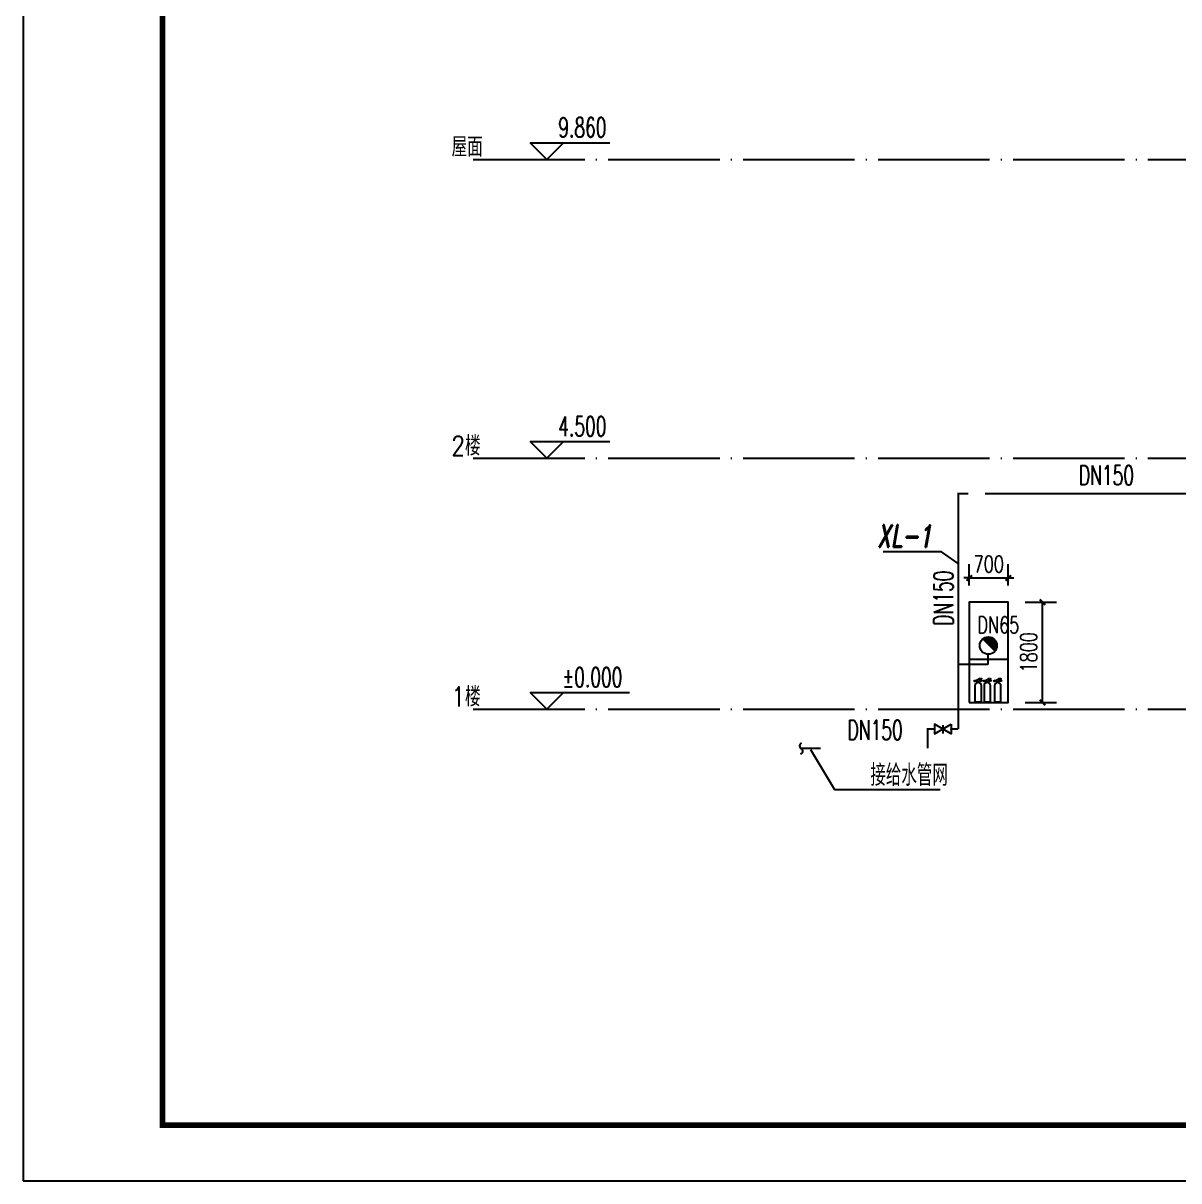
# Model space of a CAD drawing. Extents: x 8254 to 366479, y -216343 to -120021.
# Drawn here: x 96621 to 106982, y -199891 to -189510 of the extents above; entities that cross this region are included whole.
import ezdxf
from ezdxf.enums import TextEntityAlignment as Align

# ---------------------------------------------------------------- set-up
doc = ezdxf.new("R2010")
doc.units = 0
doc.header["$LTSCALE"] = 500
doc.header["$MEASUREMENT"] = 0
doc.linetypes.add('ACAD_ISO06W100', pattern=[37.5, 24, -3, 0.5, -3, 0.5, -3, 0.5, -3])
doc.linetypes.add('DOTE', pattern=[2.4200000000000004, 2, -0.2, 0.02, -0.2])
doc.layers.get('0').update_dxf_attribs({"linetype": 'CONTINUOUS'})
doc.layers.get('Defpoints').update_dxf_attribs({"linetype": 'CONTINUOUS'})
for name, color, linetype in [('DIM_给水', 3, 'CONTINUOUS'), ('EQUIP_管件', 7, 'CONTINUOUS'), ('GPSCOMMON', 31, 'CONTINUOUS'), ('HY_PMGX_X', 5, 'ACAD_ISO06W100'), ('PIPE-消防', 1, 'TG_X'), ('TEXT_消防', 7, 'CONTINUOUS'), ('TWT', 7, 'CONTINUOUS'), ('TWT_DIM', 3, 'CONTINUOUS'), ('TWT_ELEV', 3, 'CONTINUOUS'), ('TWT_TEXT', 7, 'CONTINUOUS'), ('TWT_TITLE', 7, 'CONTINUOUS'), ('VALVE_消防', 7, 'CONTINUOUS'), ('VPIPE_DIM', 3, 'CONTINUOUS')]:
    doc.layers.add(name, color=color, linetype=linetype)
doc.styles.add('_TCH_DIM_T3', font='SIMPLEX', dxfattribs={"width": 0.7058823529411765, "bigfont": 'GBCBIG'})
doc.styles.add('_TWT_DIM', font='SIMPLEX', dxfattribs={"width": 0.8, "height": 3.5, "bigfont": 'HZTXT'})
doc.styles.add('_TWT_DIM_ELE', font='SIMPLEX', dxfattribs={"width": 0.8, "height": 3.5, "bigfont": 'HZTXT'})
doc.styles.add('_TWT_PIPEDN', font='SIMPLEX', dxfattribs={"width": 0.8, "height": 3.5, "bigfont": 'HZTXT'})
doc.styles.add('gpshz', font='romand.shx', dxfattribs={"width": 0.7, "bigfont": 'shzfs.shx'})
doc.styles.add('gpsxw', font='romand.shx', dxfattribs={"width": 0.7, "bigfont": 'shzfs.shx'})
doc.styles.get("Standard").update_dxf_attribs({"font": 'GBENOR', "bigfont": 'GBCBIG'})
doc.styles.add('TG_LINETYPE', font='SIMPLEX', dxfattribs={"width": 0.8, "height": 3, "bigfont": 'HZTXT'})
doc.linetypes.add('TG_X', pattern='A,2,-0.3,["X",TG_LINETYPE,S=0.1,R=0,X=-0.23,Y=-0.15],0', length=2.3)
doc.dimstyles.new('_TWT_ARCH&&50', dxfattribs={"dimtxt": 148.75, "dimasz": 50, "dimexe": 125, "dimexo": 150, "dimgap": 50, "dimtad": 1, "dimdec": 0, "dimzin": 0, "dimdsep": 46, "dimtxsty": '_TCH_DIM_T3', "dimblk": 'ARCHTICK', "dimcen": 0.09, "dimclrt": 7, "dimazin": 2, "dimtfac": 1, "dimtdec": 0, "dimtix": 1, "dimtmove": 2, "dimatfit": 3, "dimfxl": 0, "dimtolj": 1, "dimtzin": 0, "dimarcsym": 0})

# ---------------------------------------------------------------- blocks, each defined once
blk = doc.blocks.new('A$C15C232B9')
at = {"layer": 'GPSCOMMON'}
for p, q in [((54.41852307453519, 399.825345626683), (54.41852307453519, 381.6019850437588)), ((88.84550282143755, 400.1589322909422), (88.84550282146665, 381.4993466403394))]:
    blk.add_line(p, q, dxfattribs=at)
blk.add_lwpolyline([(0, 432.8734912055079), (46.44680481334217, 423.7626072522253), (46.44680481334217, 416.6159853413701), (0, 407.0101025123149)], close=True, dxfattribs=at)
blk.add_lwpolyline([(6.811100338585675, 319.250069555128), (6.811100338585675, 2.328306436538696e-10), (136.0814475025982, 2.328306436538696e-10), (136.0814475025982, 319.250069555128)], dxfattribs=at)
blk.add_circle((71.44627392056282, 419.160872067092), 25.76444995729253, dxfattribs=at)
for centre, radius, start, end in [((71.44627392059192, 319.250069555128), 64.63517358200625, 2.579905893993555e-11, 180), ((114.2981177017209, 388.2003478021652), 72.30408363129597, 59.92237955411349, 128.4308464222879), ((131.8536409961816, 376.1928277672851), 76.87990965979714, 75.93671592210605, 124.9305756535728), ((121.1474373748642, 527.376480434672), 104.4088199055222, 256.229728874948, 291.4401353834854), ((111.2972575248277, 491.0735403275175), 77.536276713394, 261.41490060496, 308.2616506088529)]:
    blk.add_arc(centre, radius, start, end, dxfattribs=at)
blk = doc.blocks.new('A$C3DC44B63')
at = {"const_width": 150, "elevation": 10700.00100000019}
blk.add_lwpolyline([(593.5711938419845, 1068.34683460556, 0.9999999999999997), (487.5051766631659, 1174.412851784378, 8.922780724558005e-08), (487.1874036786612, 1174.093163196929)], format="xyb", dxfattribs=at)
blk.add_circle((540.5381852525752, 1121.379843194969, 10700.00100000014), 154.3571651788989)
at = {"layer": 'GPSCOMMON'}
blk.add_line((198.3383370616939, 881, 42251.97934595592), (898.3383370616939, 881, 42251.97934595592), dxfattribs=at)
at = {"layer": 'GPSCOMMON', "elevation": 42251.97934595597}
blk.add_lwpolyline([(198.3383370616939, 101), (898.3383370616939, 101), (898.3383370616939, 1901), (198.3383370616939, 1901)], close=True, dxfattribs=at)
at = {"layer": 'HY_PMGX_X', "color": 1, "ltscale": 0.05}
for p, q in [((529.5314046561252, 978.2736563077196), (529.5314046561252, 779.8614003779367)), ((529.5314046561252, 779.8614003779367), (0, 779.8614003779367))]:
    blk.add_line(p, q, dxfattribs=at)
at = {"layer": 'GPSCOMMON', "xscale": 0.8999999999068677, "yscale": 0.8999999999068677, "zscale": 0.8999999999068677}
for p in [(291.9792085250301, 113.2259164145216), (456.4263187099641, 113.2259164145216), (643.3266231892685, 113.2259164145216)]:
    blk.add_blockref('A$C15C232B9', p, dxfattribs=at)
at = {"layer": 'GPSCOMMON', "color": 3, "style": 'gpsxw', "width": 0.7}
blk.add_text('DN65', height=300, dxfattribs=at).set_placement((721.1979122351622, 1342.522914225236, 41451.97934595595), align=Align.CENTER)
blk = doc.blocks.new('$TwtSys$00000132')
at = {"elevation": 1e-08}
blk.add_lwpolyline([(6.933914376713801, -100.5893358396867, -0.5751828771836968), (0.2497698202205356, -0.03709529810350887, 0.6047454773259218), (-10.88806972766179, 100.5893358396855, 16.92482764669524)], format="xyb", dxfattribs=at)
blk = doc.blocks.new('$VALVE$00000296')
for points in [[(-125, 72.16878364870354), (-125, -72.16878364870354), (125, 72.16878364870354), (125, -72.16878364870354), (-125, 72.16878364870354)], [(0, 60.22559497023212), (0, -63.5535608260252)]]:
    blk.add_lwpolyline(points)
for p in [(-125, 0), (125, 0)]:
    blk.add_point(p)
blk = doc.blocks.new('_ArchTick')
at = {"color": 0, "linetype": 'ByBlock', "const_width": 0.4}
blk.add_lwpolyline([(-0.5, -0.5), (0.5, 0.5)], dxfattribs=at)
blk = doc.blocks.new('*D61')
at = {"layer": 'Defpoints', "color": 0}
for p in [(105453.7158233916, -194701.9117460081), (105760.47368005, -194701.9117460081), (105453.7158233916, -195601.9117460081)]:
    blk.add_point(p, dxfattribs=at)
at = {"layer": 'TWT_DIM', "color": 0, "lineweight": -2}
for p, q in [((105603.7158233916, -194701.9117460081), (105885.47368005, -194701.9117460081)), ((105760.47368005, -195601.9117460081), (105760.47368005, -194701.9117460081)), ((105603.7158233916, -195601.9117460081), (105885.47368005, -195601.9117460081))]:
    blk.add_line(p, q, dxfattribs=at)
at = {"layer": 'TWT_DIM', "color": 0, "lineweight": -2, "xscale": 50, "yscale": 50, "zscale": 50}
for p, rotation in [((105760.47368005, -194701.9117460081), 90), ((105760.47368005, -195601.9117460081), 270)]:
    blk.add_blockref('_ArchTick', p, dxfattribs=dict(at, rotation=rotation))
at = {"layer": 'TWT_DIM', "color": 7, "insert": (105636.09868005, -195151.911746008), "char_height": 148.75, "attachment_point": 5, "rotation": 90, "style": '_TCH_DIM_T3'}
blk.add_mtext('\\A1;1800', dxfattribs=at)
blk = doc.blocks.new('*D62')
at = {"layer": 'Defpoints', "color": 0}
for p in [(105453.7158233916, -194485.4324724019), (105103.7158233916, -194701.9117460081), (105453.7158233916, -194701.9117460081)]:
    blk.add_point(p, dxfattribs=at)
at = {"layer": 'TWT_DIM', "color": 0, "lineweight": -2}
for p, q in [((105103.7158233916, -194551.9117460081), (105103.7158233916, -194360.4324724019)), ((105453.7158233916, -194551.9117460081), (105453.7158233916, -194360.4324724019)), ((105103.7158233916, -194485.4324724019), (105053.7158233916, -194485.4324724019)), ((105103.7158233916, -194485.4324724019), (105453.7158233916, -194485.4324724019)), ((105453.7158233916, -194485.4324724019), (105503.7158233916, -194485.4324724019))]:
    blk.add_line(p, q, dxfattribs=at)
at = {"layer": 'TWT_DIM', "color": 0, "lineweight": -2, "xscale": 50, "yscale": 50, "zscale": 50}
blk.add_blockref('_ArchTick', (105103.7158233916, -194485.4324724019), dxfattribs=at)
at = {"layer": 'TWT_DIM', "color": 0, "lineweight": -2, "xscale": 50, "yscale": 50, "zscale": 50, "rotation": 180}
blk.add_blockref('_ArchTick', (105453.7158233916, -194485.4324724019), dxfattribs=at)
at = {"layer": 'TWT_DIM', "color": 7, "insert": (105278.7158233916, -194361.0574724019), "char_height": 148.75, "attachment_point": 5, "style": '_TCH_DIM_T3'}
blk.add_mtext('\\A1;700', dxfattribs=at)

msp = doc.modelspace()

# ---------------------------------------------------------------- hatches: boundary and pattern name
at = {"layer": 'PIPE-消防', "linetype": 'TG_X'}
for points in [[(105004.5466548611, -193729.8341723521), (104995.7966548608, -193729.8341723515), (104995.7966548604, -193721.0841723522)], [(105004.5466548611, -193729.8341723521), (105004.5466548608, -193721.0841723515), (104995.7966548604, -193721.0841723522)], [(104730.1530603015, -195840.3495521614), (104730.1530603023, -195831.5995521619), (104721.4030603071, -195831.599552162)], [(104730.1530603015, -195840.3495521614), (104721.4030603023, -195840.3495521619), (104721.4030603071, -195831.599552162)]]:
    msp.add_hatch(color=256, dxfattribs=at).paths.add_polyline_path(points)

# ---------------------------------------------------------------- linework, layer by layer
for p, q in [((103680.8797513369, -196022.5564338404), (103896.0372256898, -196381.9986980341, 5e-09)), ((103896.0372256898, -196381.9986980341, 5e-09), (104843.4990903281, -196381.9986980341, 5e-09))]:
    msp.add_line(p, q)
at = {"layer": 'DIM_给水'}
for p, q in [((104853.8642089257, -194251.8156767244), (104331.9413540313, -194251.8156767244)), ((105004.5466548608, -194356.6294444891), (104853.8642089257, -194251.8156767244))]:
    msp.add_line(p, q, dxfattribs=at)
at = {"layer": 'PIPE-消防', "linetype": 'TG_X', "ltscale": 0.5, "const_width": 17.5}
for points in [[(105004.5466548608, -195840.3495521619), (105004.5466548608, -193729.8341723515)], [(105004.5466548608, -193729.8341723515), (105095.3234420023, -193729.8341723515)], [(105245.3234420023, -193729.8341723515), (107938.3159511752, -193729.8341723515)], [(103588.7036570511, -196012.4272278565), (103771.0312645523, -196012.4272278565)]]:
    msp.add_lwpolyline(points, dxfattribs=at)
at = {"layer": 'PIPE-消防', "linetype": 'TG_X', "const_width": 17.5}
for points in [[(104792.2349705268, -195840.3495521619), (104730.1530603023, -195840.3495521619)], [(104730.1530603023, -196012.4272278565), (104730.1530603023, -195840.3495521619)], [(105004.3168807514, -195840.3495521619), (104942.2349705268, -195840.3495521619)]]:
    msp.add_lwpolyline(points, dxfattribs=at)
at = {"layer": 'TWT', "color": 251, "linetype": 'DOTE'}
for p, q in [((100655.7425189053, -190732.4272278565), (118846.0226672865, -190732.4272278565)), ((100655.7425189053, -193412.4272278565), (118846.0226672865, -193412.4272278565)), ((100655.7425189053, -195662.4272278565), (118846.0226672865, -195662.4272278565))]:
    msp.add_line(p, q, dxfattribs=at)
at = {"layer": 'TWT_ELEV'}
for p, q in [((101315.3356374123, -190732.4272278565), (101165.3356374123, -190582.4272278565)), ((101165.3356374123, -190582.4272278565), (101882.0556374123, -190582.4272278565)), ((101315.3356374123, -190732.4272278565), (101465.3356374123, -190582.4272278565)), ((101315.3356374123, -193412.4272278565), (101165.3356374123, -193262.4272278565)), ((101165.3356374123, -193262.4272278565), (101882.0556374123, -193262.4272278565)), ((101315.3356374123, -193412.4272278565), (101465.3356374123, -193262.4272278565)), ((101315.3356374123, -195662.4272278565), (101165.3356374123, -195512.4272278565)), ((101165.3356374123, -195512.4272278565), (102057.4689707457, -195512.4272278565)), ((101315.3356374123, -195662.4272278565), (101465.3356374123, -195512.4272278565))]:
    msp.add_line(p, q, dxfattribs=at)
at = {"layer": 'TWT_TITLE'}
msp.add_lwpolyline([(96621.0803643235, -199891.4050704599), (126321.0803643235, -199891.4050704599), (126321.0803643235, -178891.4050704599), (96621.0803643235, -178891.4050704599)], close=True, dxfattribs=at)
at = {"layer": 'TWT_TITLE', "const_width": 50}
msp.add_lwpolyline([(97871.0803643235, -199391.4050704599), (125821.0803643235, -199391.4050704599), (125821.0803643235, -179391.4050704599), (97871.0803643235, -179391.4050704599)], close=True, dxfattribs=at)

# ---------------------------------------------------------------- block references
at = {"layer": 'EQUIP_管件', "xscale": -0.5, "yscale": 0.5, "zscale": 0.5, "rotation": 180}
msp.add_blockref('$TwtSys$00000132', (103595.2208553518, -196015.5637322876, -5e-09), dxfattribs=at)
at = {"layer": 'VALVE_消防', "xscale": -0.6000000000058208, "yscale": 0.6000000000058208, "zscale": 0.6}
msp.add_blockref('$VALVE$00000296', (104867.2349705268, -195840.3495521619), dxfattribs=at)
at = {"layer": 'VPIPE_DIM', "xscale": 0.5, "yscale": 0.5, "zscale": 0.5}
msp.add_blockref('A$C3DC44B63', (105004.5466548608, -195652.4117460081), dxfattribs=at)

# ---------------------------------------------------------------- texts
at = {"layer": 'GPSCOMMON', "style": 'gpshz', "oblique": 10, "width": 0.7}
msp.add_text('XL-1', height=200, dxfattribs=at).set_placement((104278.9227080417, -194209.864823067))
at = {"layer": 'TEXT_消防', "linetype": 'TG_X', "style": '_TWT_PIPEDN', "width": 0.6400000000000001}
for p in [(106086.0466441839, -193651.2339524278), (104011.8482633231, -195935.8550761836)]:
    msp.add_text('DN150', height=175, dxfattribs=at).set_placement(p)
msp.add_text('DN150', height=175, rotation=90, dxfattribs=at).set_placement((104959.4023232617, -194913.4292242656))
at = {"layer": 'TWT_ELEV', "color": 7, "style": '_TWT_DIM_ELE', "width": 0.6400000000000001}
for s, p in [('9.860', (101419.0556374123, -190532.3772278565)), ('4.500', (101419.0556374123, -193212.3772278565)), ('%%P0.000', (101455.802304079, -195462.3772278565))]:
    msp.add_text(s, height=175, dxfattribs=at).set_placement(p)
at = {"layer": 'TWT_TEXT', "style": '_TWT_DIM', "width": 0.8}
for s, p in [('屋面', (100462.2551588225, -190707.4272278565)), ('2楼', (100462.2551588225, -193387.4272278565)), ('1楼', (100462.2551588225, -195637.4272278565))]:
    msp.add_text(s, height=175, dxfattribs=at).set_placement(p)
at = {"layer": 'TWT_TEXT'}
msp.add_text('接给水管网', height=192.9078014184397, dxfattribs=at).set_placement((104216.7670545514, -196349.6174948042, 5e-09))

# ---------------------------------------------------------------- dimensions: what is measured, and where the dimension line sits
at = {"layer": 'TWT_DIM'}
for p1, distance, text, picture, middle in [((105103.7158233916, -194701.9117460081), 216.47927360617905, '700', '*D62', (105278.7158233916, -194361.0574724019)), ((105453.7158233916, -195601.9117460081), -306.75785665839794, '1800', '*D61', (105636.09868005, -195151.911746008))]:
    dim = msp.add_aligned_dim(p1=p1, p2=(105453.7158233916, -194701.9117460081), distance=distance, text=text, dimstyle='_TWT_ARCH&&50', dxfattribs=at)
    dim.commit()
    dim.dimension.update_dxf_attribs({"geometry": picture, "text_midpoint": middle})

doc.saveas('drawing.dxf')
